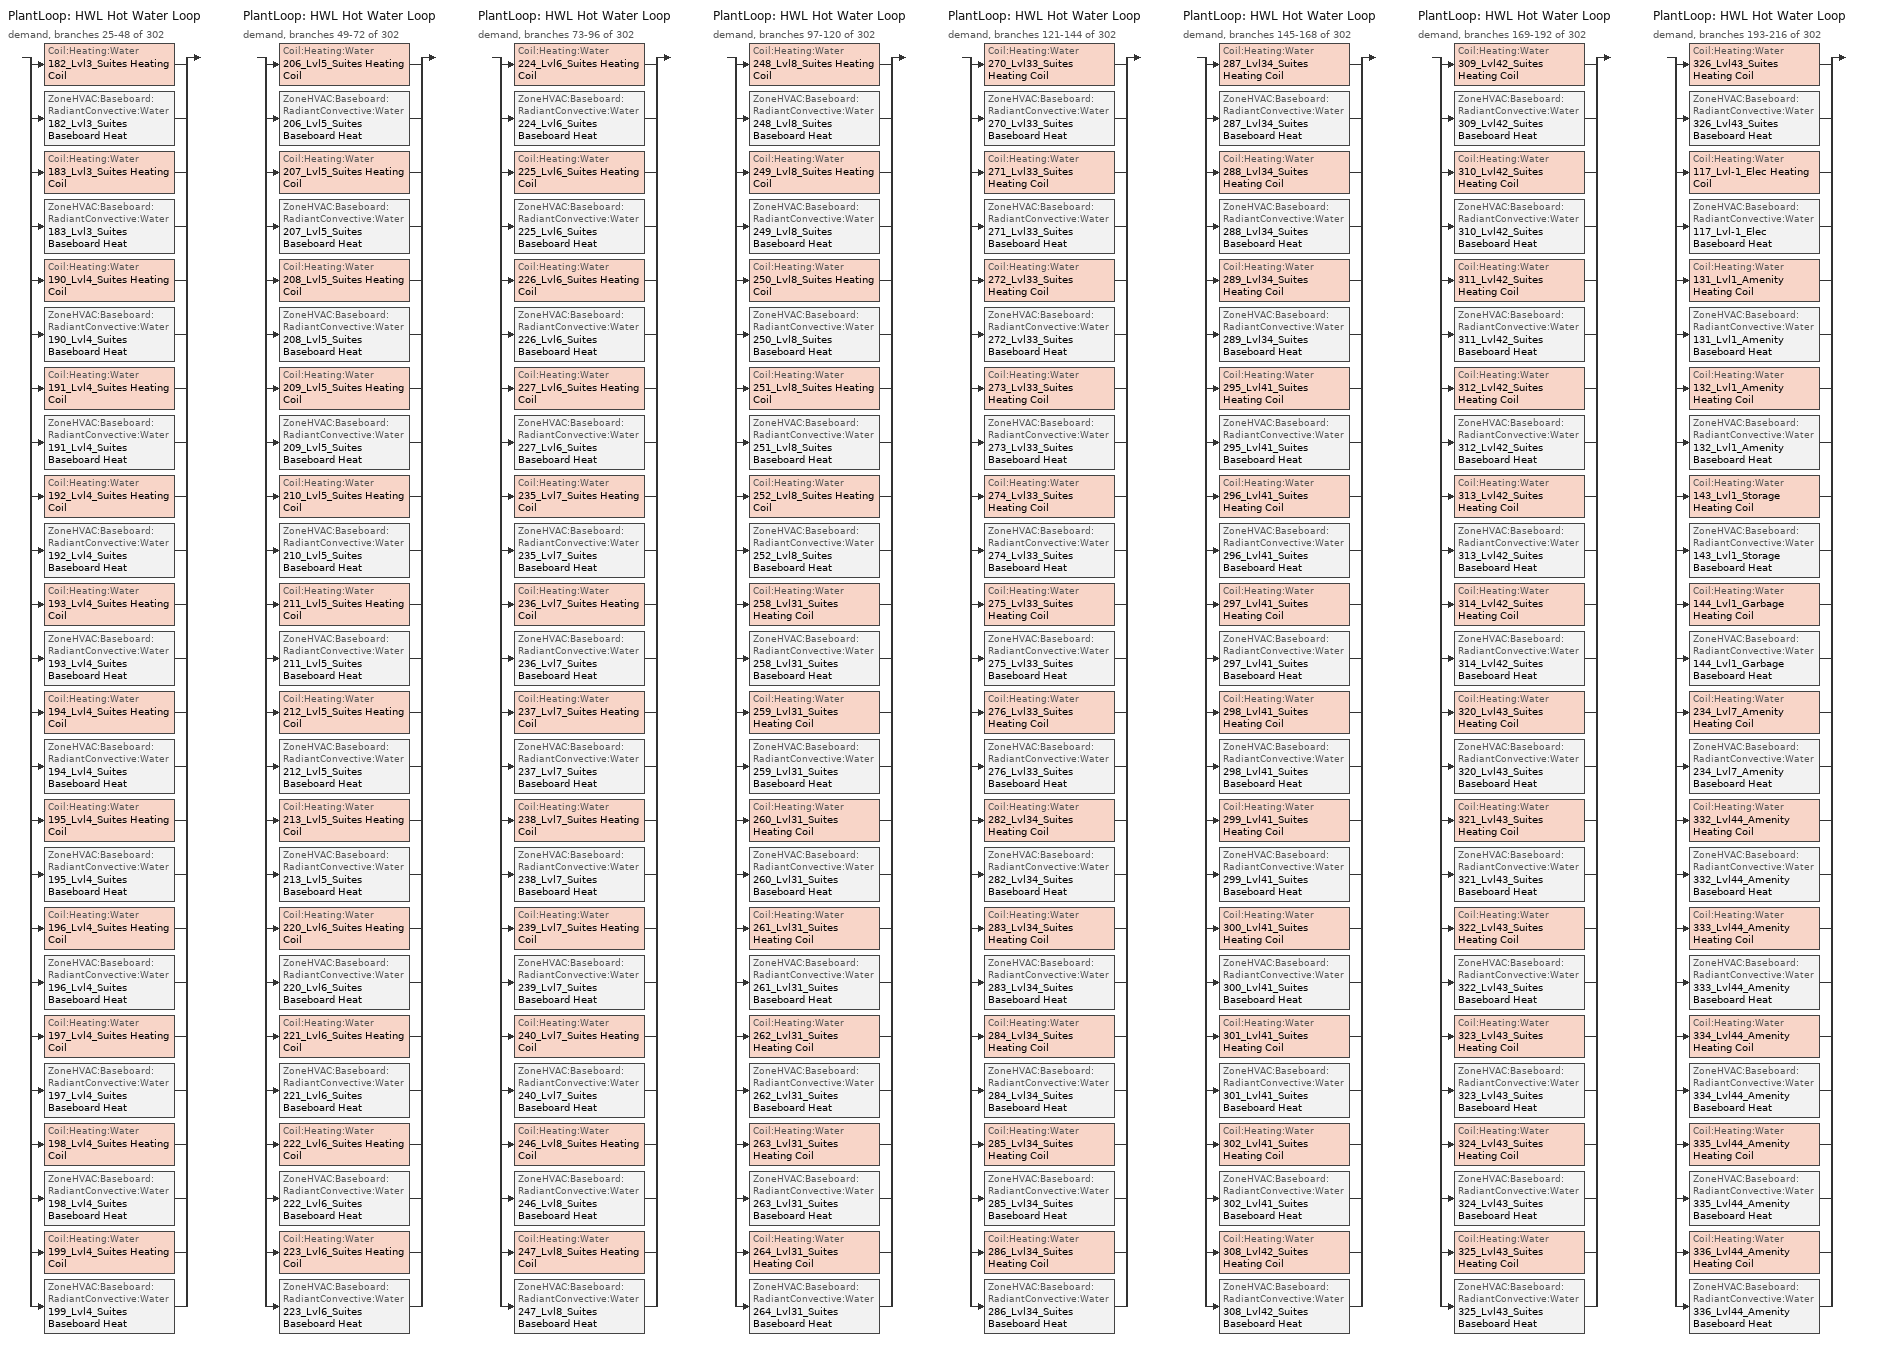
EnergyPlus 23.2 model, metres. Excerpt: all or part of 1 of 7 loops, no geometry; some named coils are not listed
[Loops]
PlantLoop 'HWL Hot Water Loop'
 demand, branches 25-48 of 302: split
  | Coil:Heating:Water '182_Lvl3_Suites Heating Coil'
  | ZoneHVAC:Baseboard:RadiantConvective:Water '182_Lvl3_Suites Baseboard Heat'
  | Coil:Heating:Water '183_Lvl3_Suites Heating Coil'
  | ZoneHVAC:Baseboard:RadiantConvective:Water '183_Lvl3_Suites Baseboard Heat'
  | Coil:Heating:Water '190_Lvl4_Suites Heating Coil'
  | ZoneHVAC:Baseboard:RadiantConvective:Water '190_Lvl4_Suites Baseboard Heat'
  | Coil:Heating:Water '191_Lvl4_Suites Heating Coil'
  | ZoneHVAC:Baseboard:RadiantConvective:Water '191_Lvl4_Suites Baseboard Heat'
  | Coil:Heating:Water '192_Lvl4_Suites Heating Coil'
  | ZoneHVAC:Baseboard:RadiantConvective:Water '192_Lvl4_Suites Baseboard Heat'
  | Coil:Heating:Water '193_Lvl4_Suites Heating Coil'
  | ZoneHVAC:Baseboard:RadiantConvective:Water '193_Lvl4_Suites Baseboard Heat'
  | Coil:Heating:Water '194_Lvl4_Suites Heating Coil'
  | ZoneHVAC:Baseboard:RadiantConvective:Water '194_Lvl4_Suites Baseboard Heat'
  | Coil:Heating:Water '195_Lvl4_Suites Heating Coil'
  | ZoneHVAC:Baseboard:RadiantConvective:Water '195_Lvl4_Suites Baseboard Heat'
  | Coil:Heating:Water '196_Lvl4_Suites Heating Coil'
  | ZoneHVAC:Baseboard:RadiantConvective:Water '196_Lvl4_Suites Baseboard Heat'
  | Coil:Heating:Water '197_Lvl4_Suites Heating Coil'
  | ZoneHVAC:Baseboard:RadiantConvective:Water '197_Lvl4_Suites Baseboard Heat'
  | Coil:Heating:Water '198_Lvl4_Suites Heating Coil'
  | ZoneHVAC:Baseboard:RadiantConvective:Water '198_Lvl4_Suites Baseboard Heat'
  | Coil:Heating:Water '199_Lvl4_Suites Heating Coil'
  | ZoneHVAC:Baseboard:RadiantConvective:Water '199_Lvl4_Suites Baseboard Heat'
PlantLoop 'HWL Hot Water Loop'
 demand, branches 49-72 of 302: split
  | Coil:Heating:Water '206_Lvl5_Suites Heating Coil'
  | ZoneHVAC:Baseboard:RadiantConvective:Water '206_Lvl5_Suites Baseboard Heat'
  | Coil:Heating:Water '207_Lvl5_Suites Heating Coil'
  | ZoneHVAC:Baseboard:RadiantConvective:Water '207_Lvl5_Suites Baseboard Heat'
  | Coil:Heating:Water '208_Lvl5_Suites Heating Coil'
  | ZoneHVAC:Baseboard:RadiantConvective:Water '208_Lvl5_Suites Baseboard Heat'
  | Coil:Heating:Water '209_Lvl5_Suites Heating Coil'
  | ZoneHVAC:Baseboard:RadiantConvective:Water '209_Lvl5_Suites Baseboard Heat'
  | Coil:Heating:Water '210_Lvl5_Suites Heating Coil'
  | ZoneHVAC:Baseboard:RadiantConvective:Water '210_Lvl5_Suites Baseboard Heat'
  | Coil:Heating:Water '211_Lvl5_Suites Heating Coil'
  | ZoneHVAC:Baseboard:RadiantConvective:Water '211_Lvl5_Suites Baseboard Heat'
  | Coil:Heating:Water '212_Lvl5_Suites Heating Coil'
  | ZoneHVAC:Baseboard:RadiantConvective:Water '212_Lvl5_Suites Baseboard Heat'
  | Coil:Heating:Water '213_Lvl5_Suites Heating Coil'
  | ZoneHVAC:Baseboard:RadiantConvective:Water '213_Lvl5_Suites Baseboard Heat'
  | Coil:Heating:Water '220_Lvl6_Suites Heating Coil'
  | ZoneHVAC:Baseboard:RadiantConvective:Water '220_Lvl6_Suites Baseboard Heat'
  | Coil:Heating:Water '221_Lvl6_Suites Heating Coil'
  | ZoneHVAC:Baseboard:RadiantConvective:Water '221_Lvl6_Suites Baseboard Heat'
  | Coil:Heating:Water '222_Lvl6_Suites Heating Coil'
  | ZoneHVAC:Baseboard:RadiantConvective:Water '222_Lvl6_Suites Baseboard Heat'
  | Coil:Heating:Water '223_Lvl6_Suites Heating Coil'
  | ZoneHVAC:Baseboard:RadiantConvective:Water '223_Lvl6_Suites Baseboard Heat'
PlantLoop 'HWL Hot Water Loop'
 demand, branches 73-96 of 302: split
  | Coil:Heating:Water '224_Lvl6_Suites Heating Coil'
  | ZoneHVAC:Baseboard:RadiantConvective:Water '224_Lvl6_Suites Baseboard Heat'
  | Coil:Heating:Water '225_Lvl6_Suites Heating Coil'
  | ZoneHVAC:Baseboard:RadiantConvective:Water '225_Lvl6_Suites Baseboard Heat'
  | Coil:Heating:Water '226_Lvl6_Suites Heating Coil'
  | ZoneHVAC:Baseboard:RadiantConvective:Water '226_Lvl6_Suites Baseboard Heat'
  | Coil:Heating:Water '227_Lvl6_Suites Heating Coil'
  | ZoneHVAC:Baseboard:RadiantConvective:Water '227_Lvl6_Suites Baseboard Heat'
  | Coil:Heating:Water '235_Lvl7_Suites Heating Coil'
  | ZoneHVAC:Baseboard:RadiantConvective:Water '235_Lvl7_Suites Baseboard Heat'
  | Coil:Heating:Water '236_Lvl7_Suites Heating Coil'
  | ZoneHVAC:Baseboard:RadiantConvective:Water '236_Lvl7_Suites Baseboard Heat'
  | Coil:Heating:Water '237_Lvl7_Suites Heating Coil'
  | ZoneHVAC:Baseboard:RadiantConvective:Water '237_Lvl7_Suites Baseboard Heat'
  | Coil:Heating:Water '238_Lvl7_Suites Heating Coil'
  | ZoneHVAC:Baseboard:RadiantConvective:Water '238_Lvl7_Suites Baseboard Heat'
  | Coil:Heating:Water '239_Lvl7_Suites Heating Coil'
  | ZoneHVAC:Baseboard:RadiantConvective:Water '239_Lvl7_Suites Baseboard Heat'
  | Coil:Heating:Water '240_Lvl7_Suites Heating Coil'
  | ZoneHVAC:Baseboard:RadiantConvective:Water '240_Lvl7_Suites Baseboard Heat'
  | Coil:Heating:Water '246_Lvl8_Suites Heating Coil'
  | ZoneHVAC:Baseboard:RadiantConvective:Water '246_Lvl8_Suites Baseboard Heat'
  | Coil:Heating:Water '247_Lvl8_Suites Heating Coil'
  | ZoneHVAC:Baseboard:RadiantConvective:Water '247_Lvl8_Suites Baseboard Heat'
PlantLoop 'HWL Hot Water Loop'
 demand, branches 97-120 of 302: split
  | Coil:Heating:Water '248_Lvl8_Suites Heating Coil'
  | ZoneHVAC:Baseboard:RadiantConvective:Water '248_Lvl8_Suites Baseboard Heat'
  | Coil:Heating:Water '249_Lvl8_Suites Heating Coil'
  | ZoneHVAC:Baseboard:RadiantConvective:Water '249_Lvl8_Suites Baseboard Heat'
  | Coil:Heating:Water '250_Lvl8_Suites Heating Coil'
  | ZoneHVAC:Baseboard:RadiantConvective:Water '250_Lvl8_Suites Baseboard Heat'
  | Coil:Heating:Water '251_Lvl8_Suites Heating Coil'
  | ZoneHVAC:Baseboard:RadiantConvective:Water '251_Lvl8_Suites Baseboard Heat'
  | Coil:Heating:Water '252_Lvl8_Suites Heating Coil'
  | ZoneHVAC:Baseboard:RadiantConvective:Water '252_Lvl8_Suites Baseboard Heat'
  | Coil:Heating:Water '258_Lvl31_Suites Heating Coil'
  | ZoneHVAC:Baseboard:RadiantConvective:Water '258_Lvl31_Suites Baseboard Heat'
  | Coil:Heating:Water '259_Lvl31_Suites Heating Coil'
  | ZoneHVAC:Baseboard:RadiantConvective:Water '259_Lvl31_Suites Baseboard Heat'
  | Coil:Heating:Water '260_Lvl31_Suites Heating Coil'
  | ZoneHVAC:Baseboard:RadiantConvective:Water '260_Lvl31_Suites Baseboard Heat'
  | Coil:Heating:Water '261_Lvl31_Suites Heating Coil'
  | ZoneHVAC:Baseboard:RadiantConvective:Water '261_Lvl31_Suites Baseboard Heat'
  | Coil:Heating:Water '262_Lvl31_Suites Heating Coil'
  | ZoneHVAC:Baseboard:RadiantConvective:Water '262_Lvl31_Suites Baseboard Heat'
  | Coil:Heating:Water '263_Lvl31_Suites Heating Coil'
  | ZoneHVAC:Baseboard:RadiantConvective:Water '263_Lvl31_Suites Baseboard Heat'
  | Coil:Heating:Water '264_Lvl31_Suites Heating Coil'
  | ZoneHVAC:Baseboard:RadiantConvective:Water '264_Lvl31_Suites Baseboard Heat'
PlantLoop 'HWL Hot Water Loop'
 demand, branches 121-144 of 302: split
  | Coil:Heating:Water '270_Lvl33_Suites Heating Coil'
  | ZoneHVAC:Baseboard:RadiantConvective:Water '270_Lvl33_Suites Baseboard Heat'
  | Coil:Heating:Water '271_Lvl33_Suites Heating Coil'
  | ZoneHVAC:Baseboard:RadiantConvective:Water '271_Lvl33_Suites Baseboard Heat'
  | Coil:Heating:Water '272_Lvl33_Suites Heating Coil'
  | ZoneHVAC:Baseboard:RadiantConvective:Water '272_Lvl33_Suites Baseboard Heat'
  | Coil:Heating:Water '273_Lvl33_Suites Heating Coil'
  | ZoneHVAC:Baseboard:RadiantConvective:Water '273_Lvl33_Suites Baseboard Heat'
  | Coil:Heating:Water '274_Lvl33_Suites Heating Coil'
  | ZoneHVAC:Baseboard:RadiantConvective:Water '274_Lvl33_Suites Baseboard Heat'
  | Coil:Heating:Water '275_Lvl33_Suites Heating Coil'
  | ZoneHVAC:Baseboard:RadiantConvective:Water '275_Lvl33_Suites Baseboard Heat'
  | Coil:Heating:Water '276_Lvl33_Suites Heating Coil'
  | ZoneHVAC:Baseboard:RadiantConvective:Water '276_Lvl33_Suites Baseboard Heat'
  | Coil:Heating:Water '282_Lvl34_Suites Heating Coil'
  | ZoneHVAC:Baseboard:RadiantConvective:Water '282_Lvl34_Suites Baseboard Heat'
  | Coil:Heating:Water '283_Lvl34_Suites Heating Coil'
  | ZoneHVAC:Baseboard:RadiantConvective:Water '283_Lvl34_Suites Baseboard Heat'
  | Coil:Heating:Water '284_Lvl34_Suites Heating Coil'
  | ZoneHVAC:Baseboard:RadiantConvective:Water '284_Lvl34_Suites Baseboard Heat'
  | Coil:Heating:Water '285_Lvl34_Suites Heating Coil'
  | ZoneHVAC:Baseboard:RadiantConvective:Water '285_Lvl34_Suites Baseboard Heat'
  | Coil:Heating:Water '286_Lvl34_Suites Heating Coil'
  | ZoneHVAC:Baseboard:RadiantConvective:Water '286_Lvl34_Suites Baseboard Heat'
PlantLoop 'HWL Hot Water Loop'
 demand, branches 145-168 of 302: split
  | Coil:Heating:Water '287_Lvl34_Suites Heating Coil'
  | ZoneHVAC:Baseboard:RadiantConvective:Water '287_Lvl34_Suites Baseboard Heat'
  | Coil:Heating:Water '288_Lvl34_Suites Heating Coil'
  | ZoneHVAC:Baseboard:RadiantConvective:Water '288_Lvl34_Suites Baseboard Heat'
  | Coil:Heating:Water '289_Lvl34_Suites Heating Coil'
  | ZoneHVAC:Baseboard:RadiantConvective:Water '289_Lvl34_Suites Baseboard Heat'
  | Coil:Heating:Water '295_Lvl41_Suites Heating Coil'
  | ZoneHVAC:Baseboard:RadiantConvective:Water '295_Lvl41_Suites Baseboard Heat'
  | Coil:Heating:Water '296_Lvl41_Suites Heating Coil'
  | ZoneHVAC:Baseboard:RadiantConvective:Water '296_Lvl41_Suites Baseboard Heat'
  | Coil:Heating:Water '297_Lvl41_Suites Heating Coil'
  | ZoneHVAC:Baseboard:RadiantConvective:Water '297_Lvl41_Suites Baseboard Heat'
  | Coil:Heating:Water '298_Lvl41_Suites Heating Coil'
  | ZoneHVAC:Baseboard:RadiantConvective:Water '298_Lvl41_Suites Baseboard Heat'
  | Coil:Heating:Water '299_Lvl41_Suites Heating Coil'
  | ZoneHVAC:Baseboard:RadiantConvective:Water '299_Lvl41_Suites Baseboard Heat'
  | Coil:Heating:Water '300_Lvl41_Suites Heating Coil'
  | ZoneHVAC:Baseboard:RadiantConvective:Water '300_Lvl41_Suites Baseboard Heat'
  | Coil:Heating:Water '301_Lvl41_Suites Heating Coil'
  | ZoneHVAC:Baseboard:RadiantConvective:Water '301_Lvl41_Suites Baseboard Heat'
  | Coil:Heating:Water '302_Lvl41_Suites Heating Coil'
  | ZoneHVAC:Baseboard:RadiantConvective:Water '302_Lvl41_Suites Baseboard Heat'
  | Coil:Heating:Water '308_Lvl42_Suites Heating Coil'
  | ZoneHVAC:Baseboard:RadiantConvective:Water '308_Lvl42_Suites Baseboard Heat'
PlantLoop 'HWL Hot Water Loop'
 demand, branches 169-192 of 302: split
  | Coil:Heating:Water '309_Lvl42_Suites Heating Coil'
  | ZoneHVAC:Baseboard:RadiantConvective:Water '309_Lvl42_Suites Baseboard Heat'
  | Coil:Heating:Water '310_Lvl42_Suites Heating Coil'
  | ZoneHVAC:Baseboard:RadiantConvective:Water '310_Lvl42_Suites Baseboard Heat'
  | Coil:Heating:Water '311_Lvl42_Suites Heating Coil'
  | ZoneHVAC:Baseboard:RadiantConvective:Water '311_Lvl42_Suites Baseboard Heat'
  | Coil:Heating:Water '312_Lvl42_Suites Heating Coil'
  | ZoneHVAC:Baseboard:RadiantConvective:Water '312_Lvl42_Suites Baseboard Heat'
  | Coil:Heating:Water '313_Lvl42_Suites Heating Coil'
  | ZoneHVAC:Baseboard:RadiantConvective:Water '313_Lvl42_Suites Baseboard Heat'
  | Coil:Heating:Water '314_Lvl42_Suites Heating Coil'
  | ZoneHVAC:Baseboard:RadiantConvective:Water '314_Lvl42_Suites Baseboard Heat'
  | Coil:Heating:Water '320_Lvl43_Suites Heating Coil'
  | ZoneHVAC:Baseboard:RadiantConvective:Water '320_Lvl43_Suites Baseboard Heat'
  | Coil:Heating:Water '321_Lvl43_Suites Heating Coil'
  | ZoneHVAC:Baseboard:RadiantConvective:Water '321_Lvl43_Suites Baseboard Heat'
  | Coil:Heating:Water '322_Lvl43_Suites Heating Coil'
  | ZoneHVAC:Baseboard:RadiantConvective:Water '322_Lvl43_Suites Baseboard Heat'
  | Coil:Heating:Water '323_Lvl43_Suites Heating Coil'
  | ZoneHVAC:Baseboard:RadiantConvective:Water '323_Lvl43_Suites Baseboard Heat'
  | Coil:Heating:Water '324_Lvl43_Suites Heating Coil'
  | ZoneHVAC:Baseboard:RadiantConvective:Water '324_Lvl43_Suites Baseboard Heat'
  | Coil:Heating:Water '325_Lvl43_Suites Heating Coil'
  | ZoneHVAC:Baseboard:RadiantConvective:Water '325_Lvl43_Suites Baseboard Heat'
PlantLoop 'HWL Hot Water Loop'
 demand, branches 193-216 of 302: split
  | Coil:Heating:Water '326_Lvl43_Suites Heating Coil'
  | ZoneHVAC:Baseboard:RadiantConvective:Water '326_Lvl43_Suites Baseboard Heat'
  | Coil:Heating:Water '117_Lvl-1_Elec Heating Coil'
  | ZoneHVAC:Baseboard:RadiantConvective:Water '117_Lvl-1_Elec Baseboard Heat'
  | Coil:Heating:Water '131_Lvl1_Amenity Heating Coil'
  | ZoneHVAC:Baseboard:RadiantConvective:Water '131_Lvl1_Amenity Baseboard Heat'
  | Coil:Heating:Water '132_Lvl1_Amenity Heating Coil'
  | ZoneHVAC:Baseboard:RadiantConvective:Water '132_Lvl1_Amenity Baseboard Heat'
  | Coil:Heating:Water '143_Lvl1_Storage Heating Coil'
  | ZoneHVAC:Baseboard:RadiantConvective:Water '143_Lvl1_Storage Baseboard Heat'
  | Coil:Heating:Water '144_Lvl1_Garbage Heating Coil'
  | ZoneHVAC:Baseboard:RadiantConvective:Water '144_Lvl1_Garbage Baseboard Heat'
  | Coil:Heating:Water '234_Lvl7_Amenity Heating Coil'
  | ZoneHVAC:Baseboard:RadiantConvective:Water '234_Lvl7_Amenity Baseboard Heat'
  | Coil:Heating:Water '332_Lvl44_Amenity Heating Coil'
  | ZoneHVAC:Baseboard:RadiantConvective:Water '332_Lvl44_Amenity Baseboard Heat'
  | Coil:Heating:Water '333_Lvl44_Amenity Heating Coil'
  | ZoneHVAC:Baseboard:RadiantConvective:Water '333_Lvl44_Amenity Baseboard Heat'
  | Coil:Heating:Water '334_Lvl44_Amenity Heating Coil'
  | ZoneHVAC:Baseboard:RadiantConvective:Water '334_Lvl44_Amenity Baseboard Heat'
  | Coil:Heating:Water '335_Lvl44_Amenity Heating Coil'
  | ZoneHVAC:Baseboard:RadiantConvective:Water '335_Lvl44_Amenity Baseboard Heat'
  | Coil:Heating:Water '336_Lvl44_Amenity Heating Coil'
  | ZoneHVAC:Baseboard:RadiantConvective:Water '336_Lvl44_Amenity Baseboard Heat'
[ZoneHVAC:FourPipeFanCoil] Capacity Control Method=CyclingFan; Maximum Supply Air Flow Rate {m3/s}=autosize; Low Speed Supply Air Flow Ratio=0.7; Medium Speed Supply Air Flow Ratio=0.85; Maximum Outdoor Air Flow Rate {m3/s}=0; Maximum Cold Water Flow Rate {m3/s}=autosize; Minimum Cold Water Flow Rate {m3/s}=0; Cooling Convergence Tolerance=0.001; Maximum Hot Water Flow Rate {m3/s}=autosize; Minimum Hot Water Flow Rate {m3/s}=0; Heating Convergence Tolerance=0.001
Name | Supply Air Fan | Cooling Coil | Heating Coil
182_Lvl3_Suites Fan Coil | 182_Lvl3_Suites Supply Fan | 182_Lvl3_Suites Cooling Coil | 182_Lvl3_Suites Heating Coil
183_Lvl3_Suites Fan Coil | 183_Lvl3_Suites Supply Fan | 183_Lvl3_Suites Cooling Coil | 183_Lvl3_Suites Heating Coil
190_Lvl4_Suites Fan Coil | 190_Lvl4_Suites Supply Fan | 190_Lvl4_Suites Cooling Coil | 190_Lvl4_Suites Heating Coil
191_Lvl4_Suites Fan Coil | 191_Lvl4_Suites Supply Fan | 191_Lvl4_Suites Cooling Coil | 191_Lvl4_Suites Heating Coil
192_Lvl4_Suites Fan Coil | 192_Lvl4_Suites Supply Fan | 192_Lvl4_Suites Cooling Coil | 192_Lvl4_Suites Heating Coil
193_Lvl4_Suites Fan Coil | 193_Lvl4_Suites Supply Fan | 193_Lvl4_Suites Cooling Coil | 193_Lvl4_Suites Heating Coil
194_Lvl4_Suites Fan Coil | 194_Lvl4_Suites Supply Fan | 194_Lvl4_Suites Cooling Coil | 194_Lvl4_Suites Heating Coil
195_Lvl4_Suites Fan Coil | 195_Lvl4_Suites Supply Fan | 195_Lvl4_Suites Cooling Coil | 195_Lvl4_Suites Heating Coil
196_Lvl4_Suites Fan Coil | 196_Lvl4_Suites Supply Fan | 196_Lvl4_Suites Cooling Coil | 196_Lvl4_Suites Heating Coil
197_Lvl4_Suites Fan Coil | 197_Lvl4_Suites Supply Fan | 197_Lvl4_Suites Cooling Coil | 197_Lvl4_Suites Heating Coil
198_Lvl4_Suites Fan Coil | 198_Lvl4_Suites Supply Fan | 198_Lvl4_Suites Cooling Coil | 198_Lvl4_Suites Heating Coil
199_Lvl4_Suites Fan Coil | 199_Lvl4_Suites Supply Fan | 199_Lvl4_Suites Cooling Coil | 199_Lvl4_Suites Heating Coil
206_Lvl5_Suites Fan Coil | 206_Lvl5_Suites Supply Fan | 206_Lvl5_Suites Cooling Coil | 206_Lvl5_Suites Heating Coil
207_Lvl5_Suites Fan Coil | 207_Lvl5_Suites Supply Fan | 207_Lvl5_Suites Cooling Coil | 207_Lvl5_Suites Heating Coil
208_Lvl5_Suites Fan Coil | 208_Lvl5_Suites Supply Fan | 208_Lvl5_Suites Cooling Coil | 208_Lvl5_Suites Heating Coil
209_Lvl5_Suites Fan Coil | 209_Lvl5_Suites Supply Fan | 209_Lvl5_Suites Cooling Coil | 209_Lvl5_Suites Heating Coil
210_Lvl5_Suites Fan Coil | 210_Lvl5_Suites Supply Fan | 210_Lvl5_Suites Cooling Coil | 210_Lvl5_Suites Heating Coil
211_Lvl5_Suites Fan Coil | 211_Lvl5_Suites Supply Fan | 211_Lvl5_Suites Cooling Coil | 211_Lvl5_Suites Heating Coil
212_Lvl5_Suites Fan Coil | 212_Lvl5_Suites Supply Fan | 212_Lvl5_Suites Cooling Coil | 212_Lvl5_Suites Heating Coil
213_Lvl5_Suites Fan Coil | 213_Lvl5_Suites Supply Fan | 213_Lvl5_Suites Cooling Coil | 213_Lvl5_Suites Heating Coil
220_Lvl6_Suites Fan Coil | 220_Lvl6_Suites Supply Fan | 220_Lvl6_Suites Cooling Coil | 220_Lvl6_Suites Heating Coil
221_Lvl6_Suites Fan Coil | 221_Lvl6_Suites Supply Fan | 221_Lvl6_Suites Cooling Coil | 221_Lvl6_Suites Heating Coil
222_Lvl6_Suites Fan Coil | 222_Lvl6_Suites Supply Fan | 222_Lvl6_Suites Cooling Coil | 222_Lvl6_Suites Heating Coil
223_Lvl6_Suites Fan Coil | 223_Lvl6_Suites Supply Fan | 223_Lvl6_Suites Cooling Coil | 223_Lvl6_Suites Heating Coil
224_Lvl6_Suites Fan Coil | 224_Lvl6_Suites Supply Fan | 224_Lvl6_Suites Cooling Coil | 224_Lvl6_Suites Heating Coil
225_Lvl6_Suites Fan Coil | 225_Lvl6_Suites Supply Fan | 225_Lvl6_Suites Cooling Coil | 225_Lvl6_Suites Heating Coil
226_Lvl6_Suites Fan Coil | 226_Lvl6_Suites Supply Fan | 226_Lvl6_Suites Cooling Coil | 226_Lvl6_Suites Heating Coil
227_Lvl6_Suites Fan Coil | 227_Lvl6_Suites Supply Fan | 227_Lvl6_Suites Cooling Coil | 227_Lvl6_Suites Heating Coil
235_Lvl7_Suites Fan Coil | 235_Lvl7_Suites Supply Fan | 235_Lvl7_Suites Cooling Coil | 235_Lvl7_Suites Heating Coil
236_Lvl7_Suites Fan Coil | 236_Lvl7_Suites Supply Fan | 236_Lvl7_Suites Cooling Coil | 236_Lvl7_Suites Heating Coil
237_Lvl7_Suites Fan Coil | 237_Lvl7_Suites Supply Fan | 237_Lvl7_Suites Cooling Coil | 237_Lvl7_Suites Heating Coil
238_Lvl7_Suites Fan Coil | 238_Lvl7_Suites Supply Fan | 238_Lvl7_Suites Cooling Coil | 238_Lvl7_Suites Heating Coil
239_Lvl7_Suites Fan Coil | 239_Lvl7_Suites Supply Fan | 239_Lvl7_Suites Cooling Coil | 239_Lvl7_Suites Heating Coil
240_Lvl7_Suites Fan Coil | 240_Lvl7_Suites Supply Fan | 240_Lvl7_Suites Cooling Coil | 240_Lvl7_Suites Heating Coil
246_Lvl8_Suites Fan Coil | 246_Lvl8_Suites Supply Fan | 246_Lvl8_Suites Cooling Coil | 246_Lvl8_Suites Heating Coil
247_Lvl8_Suites Fan Coil | 247_Lvl8_Suites Supply Fan | 247_Lvl8_Suites Cooling Coil | 247_Lvl8_Suites Heating Coil
248_Lvl8_Suites Fan Coil | 248_Lvl8_Suites Supply Fan | 248_Lvl8_Suites Cooling Coil | 248_Lvl8_Suites Heating Coil
249_Lvl8_Suites Fan Coil | 249_Lvl8_Suites Supply Fan | 249_Lvl8_Suites Cooling Coil | 249_Lvl8_Suites Heating Coil
250_Lvl8_Suites Fan Coil | 250_Lvl8_Suites Supply Fan | 250_Lvl8_Suites Cooling Coil | 250_Lvl8_Suites Heating Coil
251_Lvl8_Suites Fan Coil | 251_Lvl8_Suites Supply Fan | 251_Lvl8_Suites Cooling Coil | 251_Lvl8_Suites Heating Coil
252_Lvl8_Suites Fan Coil | 252_Lvl8_Suites Supply Fan | 252_Lvl8_Suites Cooling Coil | 252_Lvl8_Suites Heating Coil
258_Lvl31_Suites Fan Coil | 258_Lvl31_Suites Supply Fan | 258_Lvl31_Suites Cooling Coil | 258_Lvl31_Suites Heating Coil
259_Lvl31_Suites Fan Coil | 259_Lvl31_Suites Supply Fan | 259_Lvl31_Suites Cooling Coil | 259_Lvl31_Suites Heating Coil
260_Lvl31_Suites Fan Coil | 260_Lvl31_Suites Supply Fan | 260_Lvl31_Suites Cooling Coil | 260_Lvl31_Suites Heating Coil
261_Lvl31_Suites Fan Coil | 261_Lvl31_Suites Supply Fan | 261_Lvl31_Suites Cooling Coil | 261_Lvl31_Suites Heating Coil
262_Lvl31_Suites Fan Coil | 262_Lvl31_Suites Supply Fan | 262_Lvl31_Suites Cooling Coil | 262_Lvl31_Suites Heating Coil
263_Lvl31_Suites Fan Coil | 263_Lvl31_Suites Supply Fan | 263_Lvl31_Suites Cooling Coil | 263_Lvl31_Suites Heating Coil
264_Lvl31_Suites Fan Coil | 264_Lvl31_Suites Supply Fan | 264_Lvl31_Suites Cooling Coil | 264_Lvl31_Suites Heating Coil
270_Lvl33_Suites Fan Coil | 270_Lvl33_Suites Supply Fan | 270_Lvl33_Suites Cooling Coil | 270_Lvl33_Suites Heating Coil
271_Lvl33_Suites Fan Coil | 271_Lvl33_Suites Supply Fan | 271_Lvl33_Suites Cooling Coil | 271_Lvl33_Suites Heating Coil
272_Lvl33_Suites Fan Coil | 272_Lvl33_Suites Supply Fan | 272_Lvl33_Suites Cooling Coil | 272_Lvl33_Suites Heating Coil
273_Lvl33_Suites Fan Coil | 273_Lvl33_Suites Supply Fan | 273_Lvl33_Suites Cooling Coil | 273_Lvl33_Suites Heating Coil
274_Lvl33_Suites Fan Coil | 274_Lvl33_Suites Supply Fan | 274_Lvl33_Suites Cooling Coil | 274_Lvl33_Suites Heating Coil
275_Lvl33_Suites Fan Coil | 275_Lvl33_Suites Supply Fan | 275_Lvl33_Suites Cooling Coil | 275_Lvl33_Suites Heating Coil
276_Lvl33_Suites Fan Coil | 276_Lvl33_Suites Supply Fan | 276_Lvl33_Suites Cooling Coil | 276_Lvl33_Suites Heating Coil
282_Lvl34_Suites Fan Coil | 282_Lvl34_Suites Supply Fan | 282_Lvl34_Suites Cooling Coil | 282_Lvl34_Suites Heating Coil
283_Lvl34_Suites Fan Coil | 283_Lvl34_Suites Supply Fan | 283_Lvl34_Suites Cooling Coil | 283_Lvl34_Suites Heating Coil
284_Lvl34_Suites Fan Coil | 284_Lvl34_Suites Supply Fan | 284_Lvl34_Suites Cooling Coil | 284_Lvl34_Suites Heating Coil
285_Lvl34_Suites Fan Coil | 285_Lvl34_Suites Supply Fan | 285_Lvl34_Suites Cooling Coil | 285_Lvl34_Suites Heating Coil
286_Lvl34_Suites Fan Coil | 286_Lvl34_Suites Supply Fan | 286_Lvl34_Suites Cooling Coil | 286_Lvl34_Suites Heating Coil
287_Lvl34_Suites Fan Coil | 287_Lvl34_Suites Supply Fan | 287_Lvl34_Suites Cooling Coil | 287_Lvl34_Suites Heating Coil
288_Lvl34_Suites Fan Coil | 288_Lvl34_Suites Supply Fan | 288_Lvl34_Suites Cooling Coil | 288_Lvl34_Suites Heating Coil
289_Lvl34_Suites Fan Coil | 289_Lvl34_Suites Supply Fan | 289_Lvl34_Suites Cooling Coil | 289_Lvl34_Suites Heating Coil
295_Lvl41_Suites Fan Coil | 295_Lvl41_Suites Supply Fan | 295_Lvl41_Suites Cooling Coil | 295_Lvl41_Suites Heating Coil
296_Lvl41_Suites Fan Coil | 296_Lvl41_Suites Supply Fan | 296_Lvl41_Suites Cooling Coil | 296_Lvl41_Suites Heating Coil
297_Lvl41_Suites Fan Coil | 297_Lvl41_Suites Supply Fan | 297_Lvl41_Suites Cooling Coil | 297_Lvl41_Suites Heating Coil
298_Lvl41_Suites Fan Coil | 298_Lvl41_Suites Supply Fan | 298_Lvl41_Suites Cooling Coil | 298_Lvl41_Suites Heating Coil
299_Lvl41_Suites Fan Coil | 299_Lvl41_Suites Supply Fan | 299_Lvl41_Suites Cooling Coil | 299_Lvl41_Suites Heating Coil
300_Lvl41_Suites Fan Coil | 300_Lvl41_Suites Supply Fan | 300_Lvl41_Suites Cooling Coil | 300_Lvl41_Suites Heating Coil
301_Lvl41_Suites Fan Coil | 301_Lvl41_Suites Supply Fan | 301_Lvl41_Suites Cooling Coil | 301_Lvl41_Suites Heating Coil
302_Lvl41_Suites Fan Coil | 302_Lvl41_Suites Supply Fan | 302_Lvl41_Suites Cooling Coil | 302_Lvl41_Suites Heating Coil
308_Lvl42_Suites Fan Coil | 308_Lvl42_Suites Supply Fan | 308_Lvl42_Suites Cooling Coil | 308_Lvl42_Suites Heating Coil
309_Lvl42_Suites Fan Coil | 309_Lvl42_Suites Supply Fan | 309_Lvl42_Suites Cooling Coil | 309_Lvl42_Suites Heating Coil
310_Lvl42_Suites Fan Coil | 310_Lvl42_Suites Supply Fan | 310_Lvl42_Suites Cooling Coil | 310_Lvl42_Suites Heating Coil
311_Lvl42_Suites Fan Coil | 311_Lvl42_Suites Supply Fan | 311_Lvl42_Suites Cooling Coil | 311_Lvl42_Suites Heating Coil
312_Lvl42_Suites Fan Coil | 312_Lvl42_Suites Supply Fan | 312_Lvl42_Suites Cooling Coil | 312_Lvl42_Suites Heating Coil
313_Lvl42_Suites Fan Coil | 313_Lvl42_Suites Supply Fan | 313_Lvl42_Suites Cooling Coil | 313_Lvl42_Suites Heating Coil
314_Lvl42_Suites Fan Coil | 314_Lvl42_Suites Supply Fan | 314_Lvl42_Suites Cooling Coil | 314_Lvl42_Suites Heating Coil
320_Lvl43_Suites Fan Coil | 320_Lvl43_Suites Supply Fan | 320_Lvl43_Suites Cooling Coil | 320_Lvl43_Suites Heating Coil
321_Lvl43_Suites Fan Coil | 321_Lvl43_Suites Supply Fan | 321_Lvl43_Suites Cooling Coil | 321_Lvl43_Suites Heating Coil
322_Lvl43_Suites Fan Coil | 322_Lvl43_Suites Supply Fan | 322_Lvl43_Suites Cooling Coil | 322_Lvl43_Suites Heating Coil
323_Lvl43_Suites Fan Coil | 323_Lvl43_Suites Supply Fan | 323_Lvl43_Suites Cooling Coil | 323_Lvl43_Suites Heating Coil
324_Lvl43_Suites Fan Coil | 324_Lvl43_Suites Supply Fan | 324_Lvl43_Suites Cooling Coil | 324_Lvl43_Suites Heating Coil
325_Lvl43_Suites Fan Coil | 325_Lvl43_Suites Supply Fan | 325_Lvl43_Suites Cooling Coil | 325_Lvl43_Suites Heating Coil
326_Lvl43_Suites Fan Coil | 326_Lvl43_Suites Supply Fan | 326_Lvl43_Suites Cooling Coil | 326_Lvl43_Suites Heating Coil
117_Lvl-1_Elec Fan Coil | 117_Lvl-1_Elec Supply Fan | 117_Lvl-1_Elec Cooling Coil | 117_Lvl-1_Elec Heating Coil
131_Lvl1_Amenity Fan Coil | 131_Lvl1_Amenity Supply Fan | 131_Lvl1_Amenity Cooling Coil | 131_Lvl1_Amenity Heating Coil
132_Lvl1_Amenity Fan Coil | 132_Lvl1_Amenity Supply Fan | 132_Lvl1_Amenity Cooling Coil | 132_Lvl1_Amenity Heating Coil
143_Lvl1_Storage Fan Coil | 143_Lvl1_Storage Supply Fan | 143_Lvl1_Storage Cooling Coil | 143_Lvl1_Storage Heating Coil
144_Lvl1_Garbage Fan Coil | 144_Lvl1_Garbage Supply Fan | 144_Lvl1_Garbage Cooling Coil | 144_Lvl1_Garbage Heating Coil
234_Lvl7_Amenity Fan Coil | 234_Lvl7_Amenity Supply Fan | 234_Lvl7_Amenity Cooling Coil | 234_Lvl7_Amenity Heating Coil
332_Lvl44_Amenity Fan Coil | 332_Lvl44_Amenity Supply Fan | 332_Lvl44_Amenity Cooling Coil | 332_Lvl44_Amenity Heating Coil
333_Lvl44_Amenity Fan Coil | 333_Lvl44_Amenity Supply Fan | 333_Lvl44_Amenity Cooling Coil | 333_Lvl44_Amenity Heating Coil
334_Lvl44_Amenity Fan Coil | 334_Lvl44_Amenity Supply Fan | 334_Lvl44_Amenity Cooling Coil | 334_Lvl44_Amenity Heating Coil
335_Lvl44_Amenity Fan Coil | 335_Lvl44_Amenity Supply Fan | 335_Lvl44_Amenity Cooling Coil | 335_Lvl44_Amenity Heating Coil
336_Lvl44_Amenity Fan Coil | 336_Lvl44_Amenity Supply Fan | 336_Lvl44_Amenity Cooling Coil | 336_Lvl44_Amenity Heating Coil
[ZoneHVAC:Baseboard:RadiantConvective:Water:Design] Heating Design Capacity Method=HeatingDesignCapacity; Convergence Tolerance=0.001; Fraction Radiant=0; Fraction of Radiant Energy Incident on People=0
182_Lvl3_Suites Baseboard Heat Design Object; 183_Lvl3_Suites Baseboard Heat Design Object; 190_Lvl4_Suites Baseboard Heat Design Object; 191_Lvl4_Suites Baseboard Heat Design Object; 192_Lvl4_Suites Baseboard Heat Design Object; 193_Lvl4_Suites Baseboard Heat Design Object; 194_Lvl4_Suites Baseboard Heat Design Object; 195_Lvl4_Suites Baseboard Heat Design Object; 196_Lvl4_Suites Baseboard Heat Design Object; 197_Lvl4_Suites Baseboard Heat Design Object; 198_Lvl4_Suites Baseboard Heat Design Object; 199_Lvl4_Suites Baseboard Heat Design Object; 206_Lvl5_Suites Baseboard Heat Design Object; 207_Lvl5_Suites Baseboard Heat Design Object; 208_Lvl5_Suites Baseboard Heat Design Object; 209_Lvl5_Suites Baseboard Heat Design Object; 210_Lvl5_Suites Baseboard Heat Design Object; 211_Lvl5_Suites Baseboard Heat Design Object; 212_Lvl5_Suites Baseboard Heat Design Object; 213_Lvl5_Suites Baseboard Heat Design Object; 220_Lvl6_Suites Baseboard Heat Design Object; 221_Lvl6_Suites Baseboard Heat Design Object; 222_Lvl6_Suites Baseboard Heat Design Object; 223_Lvl6_Suites Baseboard Heat Design Object; 224_Lvl6_Suites Baseboard Heat Design Object; 225_Lvl6_Suites Baseboard Heat Design Object; 226_Lvl6_Suites Baseboard Heat Design Object; 227_Lvl6_Suites Baseboard Heat Design Object; 235_Lvl7_Suites Baseboard Heat Design Object; 236_Lvl7_Suites Baseboard Heat Design Object; 237_Lvl7_Suites Baseboard Heat Design Object; 238_Lvl7_Suites Baseboard Heat Design Object; 239_Lvl7_Suites Baseboard Heat Design Object; 240_Lvl7_Suites Baseboard Heat Design Object; 246_Lvl8_Suites Baseboard Heat Design Object; 247_Lvl8_Suites Baseboard Heat Design Object; 248_Lvl8_Suites Baseboard Heat Design Object; 249_Lvl8_Suites Baseboard Heat Design Object; 250_Lvl8_Suites Baseboard Heat Design Object; 251_Lvl8_Suites Baseboard Heat Design Object; 252_Lvl8_Suites Baseboard Heat Design Object; 258_Lvl31_Suites Baseboard Heat Design Object; 259_Lvl31_Suites Baseboard Heat Design Object; 260_Lvl31_Suites Baseboard Heat Design Object; 261_Lvl31_Suites Baseboard Heat Design Object; 262_Lvl31_Suites Baseboard Heat Design Object; 263_Lvl31_Suites Baseboard Heat Design Object; 264_Lvl31_Suites Baseboard Heat Design Object; 270_Lvl33_Suites Baseboard Heat Design Object; 271_Lvl33_Suites Baseboard Heat Design Object; 272_Lvl33_Suites Baseboard Heat Design Object; 273_Lvl33_Suites Baseboard Heat Design Object; 274_Lvl33_Suites Baseboard Heat Design Object; 275_Lvl33_Suites Baseboard Heat Design Object; 276_Lvl33_Suites Baseboard Heat Design Object; 282_Lvl34_Suites Baseboard Heat Design Object; 283_Lvl34_Suites Baseboard Heat Design Object; 284_Lvl34_Suites Baseboard Heat Design Object; 285_Lvl34_Suites Baseboard Heat Design Object; 286_Lvl34_Suites Baseboard Heat Design Object; 287_Lvl34_Suites Baseboard Heat Design Object; 288_Lvl34_Suites Baseboard Heat Design Object; 289_Lvl34_Suites Baseboard Heat Design Object; 295_Lvl41_Suites Baseboard Heat Design Object; 296_Lvl41_Suites Baseboard Heat Design Object; 297_Lvl41_Suites Baseboard Heat Design Object; 298_Lvl41_Suites Baseboard Heat Design Object; 299_Lvl41_Suites Baseboard Heat Design Object; 300_Lvl41_Suites Baseboard Heat Design Object; 301_Lvl41_Suites Baseboard Heat Design Object; 302_Lvl41_Suites Baseboard Heat Design Object; 308_Lvl42_Suites Baseboard Heat Design Object; 309_Lvl42_Suites Baseboard Heat Design Object; 310_Lvl42_Suites Baseboard Heat Design Object; 311_Lvl42_Suites Baseboard Heat Design Object; 312_Lvl42_Suites Baseboard Heat Design Object; 313_Lvl42_Suites Baseboard Heat Design Object; 314_Lvl42_Suites Baseboard Heat Design Object; 320_Lvl43_Suites Baseboard Heat Design Object; 321_Lvl43_Suites Baseboard Heat Design Object; 322_Lvl43_Suites Baseboard Heat Design Object; 323_Lvl43_Suites Baseboard Heat Design Object; 324_Lvl43_Suites Baseboard Heat Design Object; 325_Lvl43_Suites Baseboard Heat Design Object; 326_Lvl43_Suites Baseboard Heat Design Object; 117_Lvl-1_Elec Baseboard Heat Design Object; 131_Lvl1_Amenity Baseboard Heat Design Object; 132_Lvl1_Amenity Baseboard Heat Design Object; 143_Lvl1_Storage Baseboard Heat Design Object; 144_Lvl1_Garbage Baseboard Heat Design Object; 234_Lvl7_Amenity Baseboard Heat Design Object; 332_Lvl44_Amenity Baseboard Heat Design Object; 333_Lvl44_Amenity Baseboard Heat Design Object; 334_Lvl44_Amenity Baseboard Heat Design Object; 335_Lvl44_Amenity Baseboard Heat Design Object; 336_Lvl44_Amenity Baseboard Heat Design Object
[ZoneHVAC:Baseboard:RadiantConvective:Water] Rated Average Water Temperature {C}=82.2; Rated Water Mass Flow Rate {kg/s}=0.063; Maximum Water Flow Rate {m3/s}=autosize
Name | Design Object | Availability Schedule | Heating Design Capacity {W}
182_Lvl3_Suites Baseboard Heat | 182_Lvl3_Suites Baseboard Heat Design Object | Always Off | autosize
183_Lvl3_Suites Baseboard Heat | 183_Lvl3_Suites Baseboard Heat Design Object | Always Off | autosize
190_Lvl4_Suites Baseboard Heat | 190_Lvl4_Suites Baseboard Heat Design Object | Always Off | autosize
191_Lvl4_Suites Baseboard Heat | 191_Lvl4_Suites Baseboard Heat Design Object | Always Off | autosize
192_Lvl4_Suites Baseboard Heat | 192_Lvl4_Suites Baseboard Heat Design Object | Always Off | autosize
193_Lvl4_Suites Baseboard Heat | 193_Lvl4_Suites Baseboard Heat Design Object | Always Off | autosize
194_Lvl4_Suites Baseboard Heat | 194_Lvl4_Suites Baseboard Heat Design Object | Always Off | autosize
195_Lvl4_Suites Baseboard Heat | 195_Lvl4_Suites Baseboard Heat Design Object | Always Off | autosize
196_Lvl4_Suites Baseboard Heat | 196_Lvl4_Suites Baseboard Heat Design Object | Always Off | autosize
197_Lvl4_Suites Baseboard Heat | 197_Lvl4_Suites Baseboard Heat Design Object | Always Off | autosize
198_Lvl4_Suites Baseboard Heat | 198_Lvl4_Suites Baseboard Heat Design Object | Always Off | autosize
199_Lvl4_Suites Baseboard Heat | 199_Lvl4_Suites Baseboard Heat Design Object | Always Off | autosize
206_Lvl5_Suites Baseboard Heat | 206_Lvl5_Suites Baseboard Heat Design Object | Always Off | autosize
207_Lvl5_Suites Baseboard Heat | 207_Lvl5_Suites Baseboard Heat Design Object | Always Off | autosize
208_Lvl5_Suites Baseboard Heat | 208_Lvl5_Suites Baseboard Heat Design Object | Always Off | autosize
209_Lvl5_Suites Baseboard Heat | 209_Lvl5_Suites Baseboard Heat Design Object | Always Off | autosize
210_Lvl5_Suites Baseboard Heat | 210_Lvl5_Suites Baseboard Heat Design Object | Always Off | autosize
211_Lvl5_Suites Baseboard Heat | 211_Lvl5_Suites Baseboard Heat Design Object | Always Off | autosize
212_Lvl5_Suites Baseboard Heat | 212_Lvl5_Suites Baseboard Heat Design Object | Always Off | autosize
213_Lvl5_Suites Baseboard Heat | 213_Lvl5_Suites Baseboard Heat Design Object | Always Off | autosize
220_Lvl6_Suites Baseboard Heat | 220_Lvl6_Suites Baseboard Heat Design Object | Always Off | autosize
221_Lvl6_Suites Baseboard Heat | 221_Lvl6_Suites Baseboard Heat Design Object | Always Off | autosize
222_Lvl6_Suites Baseboard Heat | 222_Lvl6_Suites Baseboard Heat Design Object | Always Off | autosize
223_Lvl6_Suites Baseboard Heat | 223_Lvl6_Suites Baseboard Heat Design Object | Always Off | autosize
224_Lvl6_Suites Baseboard Heat | 224_Lvl6_Suites Baseboard Heat Design Object | Always Off | autosize
225_Lvl6_Suites Baseboard Heat | 225_Lvl6_Suites Baseboard Heat Design Object | Always Off | autosize
226_Lvl6_Suites Baseboard Heat | 226_Lvl6_Suites Baseboard Heat Design Object | Always Off | autosize
227_Lvl6_Suites Baseboard Heat | 227_Lvl6_Suites Baseboard Heat Design Object | Always Off | autosize
235_Lvl7_Suites Baseboard Heat | 235_Lvl7_Suites Baseboard Heat Design Object | Always Off | autosize
236_Lvl7_Suites Baseboard Heat | 236_Lvl7_Suites Baseboard Heat Design Object | Always Off | autosize
237_Lvl7_Suites Baseboard Heat | 237_Lvl7_Suites Baseboard Heat Design Object | Always Off | autosize
238_Lvl7_Suites Baseboard Heat | 238_Lvl7_Suites Baseboard Heat Design Object | Always Off | autosize
239_Lvl7_Suites Baseboard Heat | 239_Lvl7_Suites Baseboard Heat Design Object | Always Off | autosize
240_Lvl7_Suites Baseboard Heat | 240_Lvl7_Suites Baseboard Heat Design Object | Always Off | autosize
246_Lvl8_Suites Baseboard Heat | 246_Lvl8_Suites Baseboard Heat Design Object | Always Off | autosize
247_Lvl8_Suites Baseboard Heat | 247_Lvl8_Suites Baseboard Heat Design Object | Always Off | autosize
248_Lvl8_Suites Baseboard Heat | 248_Lvl8_Suites Baseboard Heat Design Object | Always Off | autosize
249_Lvl8_Suites Baseboard Heat | 249_Lvl8_Suites Baseboard Heat Design Object | Always Off | autosize
250_Lvl8_Suites Baseboard Heat | 250_Lvl8_Suites Baseboard Heat Design Object | Always Off | autosize
251_Lvl8_Suites Baseboard Heat | 251_Lvl8_Suites Baseboard Heat Design Object | Always Off | autosize
252_Lvl8_Suites Baseboard Heat | 252_Lvl8_Suites Baseboard Heat Design Object | Always Off | autosize
258_Lvl31_Suites Baseboard Heat | 258_Lvl31_Suites Baseboard Heat Design Object | Always Off | autosize
259_Lvl31_Suites Baseboard Heat | 259_Lvl31_Suites Baseboard Heat Design Object | Always Off | autosize
260_Lvl31_Suites Baseboard Heat | 260_Lvl31_Suites Baseboard Heat Design Object | Always Off | autosize
261_Lvl31_Suites Baseboard Heat | 261_Lvl31_Suites Baseboard Heat Design Object | Always Off | autosize
262_Lvl31_Suites Baseboard Heat | 262_Lvl31_Suites Baseboard Heat Design Object | Always Off | autosize
263_Lvl31_Suites Baseboard Heat | 263_Lvl31_Suites Baseboard Heat Design Object | Always Off | autosize
264_Lvl31_Suites Baseboard Heat | 264_Lvl31_Suites Baseboard Heat Design Object | Always Off | autosize
270_Lvl33_Suites Baseboard Heat | 270_Lvl33_Suites Baseboard Heat Design Object | Always Off | autosize
271_Lvl33_Suites Baseboard Heat | 271_Lvl33_Suites Baseboard Heat Design Object | Always Off | autosize
272_Lvl33_Suites Baseboard Heat | 272_Lvl33_Suites Baseboard Heat Design Object | Always Off | autosize
273_Lvl33_Suites Baseboard Heat | 273_Lvl33_Suites Baseboard Heat Design Object | Always Off | autosize
274_Lvl33_Suites Baseboard Heat | 274_Lvl33_Suites Baseboard Heat Design Object | Always Off | autosize
275_Lvl33_Suites Baseboard Heat | 275_Lvl33_Suites Baseboard Heat Design Object | Always Off | autosize
276_Lvl33_Suites Baseboard Heat | 276_Lvl33_Suites Baseboard Heat Design Object | Always Off | autosize
282_Lvl34_Suites Baseboard Heat | 282_Lvl34_Suites Baseboard Heat Design Object | Always Off | autosize
283_Lvl34_Suites Baseboard Heat | 283_Lvl34_Suites Baseboard Heat Design Object | Always Off | autosize
284_Lvl34_Suites Baseboard Heat | 284_Lvl34_Suites Baseboard Heat Design Object | Always Off | autosize
285_Lvl34_Suites Baseboard Heat | 285_Lvl34_Suites Baseboard Heat Design Object | Always Off | autosize
286_Lvl34_Suites Baseboard Heat | 286_Lvl34_Suites Baseboard Heat Design Object | Always Off | autosize
287_Lvl34_Suites Baseboard Heat | 287_Lvl34_Suites Baseboard Heat Design Object | Always Off | autosize
288_Lvl34_Suites Baseboard Heat | 288_Lvl34_Suites Baseboard Heat Design Object | Always Off | autosize
289_Lvl34_Suites Baseboard Heat | 289_Lvl34_Suites Baseboard Heat Design Object | Always Off | autosize
295_Lvl41_Suites Baseboard Heat | 295_Lvl41_Suites Baseboard Heat Design Object | Always Off | autosize
296_Lvl41_Suites Baseboard Heat | 296_Lvl41_Suites Baseboard Heat Design Object | Always Off | autosize
297_Lvl41_Suites Baseboard Heat | 297_Lvl41_Suites Baseboard Heat Design Object | Always Off | autosize
298_Lvl41_Suites Baseboard Heat | 298_Lvl41_Suites Baseboard Heat Design Object | Always Off | autosize
299_Lvl41_Suites Baseboard Heat | 299_Lvl41_Suites Baseboard Heat Design Object | Always Off | autosize
300_Lvl41_Suites Baseboard Heat | 300_Lvl41_Suites Baseboard Heat Design Object | Always Off | autosize
301_Lvl41_Suites Baseboard Heat | 301_Lvl41_Suites Baseboard Heat Design Object | Always Off | autosize
302_Lvl41_Suites Baseboard Heat | 302_Lvl41_Suites Baseboard Heat Design Object | Always Off | autosize
308_Lvl42_Suites Baseboard Heat | 308_Lvl42_Suites Baseboard Heat Design Object | Always Off | autosize
309_Lvl42_Suites Baseboard Heat | 309_Lvl42_Suites Baseboard Heat Design Object | Always Off | autosize
310_Lvl42_Suites Baseboard Heat | 310_Lvl42_Suites Baseboard Heat Design Object | Always Off | autosize
311_Lvl42_Suites Baseboard Heat | 311_Lvl42_Suites Baseboard Heat Design Object | Always Off | autosize
312_Lvl42_Suites Baseboard Heat | 312_Lvl42_Suites Baseboard Heat Design Object | Always Off | autosize
313_Lvl42_Suites Baseboard Heat | 313_Lvl42_Suites Baseboard Heat Design Object | Always Off | autosize
314_Lvl42_Suites Baseboard Heat | 314_Lvl42_Suites Baseboard Heat Design Object | Always Off | autosize
320_Lvl43_Suites Baseboard Heat | 320_Lvl43_Suites Baseboard Heat Design Object | Always Off | autosize
321_Lvl43_Suites Baseboard Heat | 321_Lvl43_Suites Baseboard Heat Design Object | Always Off | autosize
322_Lvl43_Suites Baseboard Heat | 322_Lvl43_Suites Baseboard Heat Design Object | Always Off | autosize
323_Lvl43_Suites Baseboard Heat | 323_Lvl43_Suites Baseboard Heat Design Object | Always Off | autosize
324_Lvl43_Suites Baseboard Heat | 324_Lvl43_Suites Baseboard Heat Design Object | Always Off | autosize
325_Lvl43_Suites Baseboard Heat | 325_Lvl43_Suites Baseboard Heat Design Object | Always Off | autosize
326_Lvl43_Suites Baseboard Heat | 326_Lvl43_Suites Baseboard Heat Design Object | Always Off | autosize
117_Lvl-1_Elec Baseboard Heat | 117_Lvl-1_Elec Baseboard Heat Design Object |  | 5000
131_Lvl1_Amenity Baseboard Heat | 131_Lvl1_Amenity Baseboard Heat Design Object | Always Off | autosize
132_Lvl1_Amenity Baseboard Heat | 132_Lvl1_Amenity Baseboard Heat Design Object | Always Off | autosize
143_Lvl1_Storage Baseboard Heat | 143_Lvl1_Storage Baseboard Heat Design Object | Always Off | autosize
144_Lvl1_Garbage Baseboard Heat | 144_Lvl1_Garbage Baseboard Heat Design Object | Always Off | autosize
234_Lvl7_Amenity Baseboard Heat | 234_Lvl7_Amenity Baseboard Heat Design Object | Always Off | autosize
332_Lvl44_Amenity Baseboard Heat | 332_Lvl44_Amenity Baseboard Heat Design Object | Always Off | autosize
333_Lvl44_Amenity Baseboard Heat | 333_Lvl44_Amenity Baseboard Heat Design Object | Always Off | autosize
334_Lvl44_Amenity Baseboard Heat | 334_Lvl44_Amenity Baseboard Heat Design Object | Always Off | autosize
335_Lvl44_Amenity Baseboard Heat | 335_Lvl44_Amenity Baseboard Heat Design Object | Always Off | autosize
336_Lvl44_Amenity Baseboard Heat | 336_Lvl44_Amenity Baseboard Heat Design Object | Always Off | autosize
[Coil:Heating:Water] U-Factor Times Area Value {W/K}=autosize; Maximum Water Flow Rate {m3/s}=autosize; Performance Input Method=UFactorTimesAreaAndDesignWaterFlowRate; Rated Capacity {W}=autosize; Rated Inlet Water Temperature {C}=82.2; Rated Inlet Air Temperature {C}=16.6; Rated Outlet Water Temperature {C}=71.1; Rated Outlet Air Temperature {C}=32.2; Rated Ratio for Air and Water Convection=0.5
182_Lvl3_Suites Heating Coil; 183_Lvl3_Suites Heating Coil; 190_Lvl4_Suites Heating Coil; 191_Lvl4_Suites Heating Coil; 192_Lvl4_Suites Heating Coil; 193_Lvl4_Suites Heating Coil; 194_Lvl4_Suites Heating Coil; 195_Lvl4_Suites Heating Coil; 196_Lvl4_Suites Heating Coil; 197_Lvl4_Suites Heating Coil; 198_Lvl4_Suites Heating Coil; 199_Lvl4_Suites Heating Coil; 206_Lvl5_Suites Heating Coil; 207_Lvl5_Suites Heating Coil; 208_Lvl5_Suites Heating Coil; 209_Lvl5_Suites Heating Coil; 210_Lvl5_Suites Heating Coil; 211_Lvl5_Suites Heating Coil; 212_Lvl5_Suites Heating Coil; 213_Lvl5_Suites Heating Coil; 220_Lvl6_Suites Heating Coil; 221_Lvl6_Suites Heating Coil; 222_Lvl6_Suites Heating Coil; 223_Lvl6_Suites Heating Coil; 224_Lvl6_Suites Heating Coil; 225_Lvl6_Suites Heating Coil; 226_Lvl6_Suites Heating Coil; 227_Lvl6_Suites Heating Coil; 235_Lvl7_Suites Heating Coil; 236_Lvl7_Suites Heating Coil; 237_Lvl7_Suites Heating Coil; 238_Lvl7_Suites Heating Coil; 239_Lvl7_Suites Heating Coil; 240_Lvl7_Suites Heating Coil; 246_Lvl8_Suites Heating Coil; 247_Lvl8_Suites Heating Coil; 248_Lvl8_Suites Heating Coil; 249_Lvl8_Suites Heating Coil; 250_Lvl8_Suites Heating Coil; 251_Lvl8_Suites Heating Coil; 252_Lvl8_Suites Heating Coil; 258_Lvl31_Suites Heating Coil; 259_Lvl31_Suites Heating Coil; 260_Lvl31_Suites Heating Coil; 261_Lvl31_Suites Heating Coil; 262_Lvl31_Suites Heating Coil; 263_Lvl31_Suites Heating Coil; 264_Lvl31_Suites Heating Coil; 270_Lvl33_Suites Heating Coil; 271_Lvl33_Suites Heating Coil; 272_Lvl33_Suites Heating Coil; 273_Lvl33_Suites Heating Coil; 274_Lvl33_Suites Heating Coil; 275_Lvl33_Suites Heating Coil; 276_Lvl33_Suites Heating Coil; 282_Lvl34_Suites Heating Coil; 283_Lvl34_Suites Heating Coil; 284_Lvl34_Suites Heating Coil; 285_Lvl34_Suites Heating Coil; 286_Lvl34_Suites Heating Coil; 287_Lvl34_Suites Heating Coil; 288_Lvl34_Suites Heating Coil; 289_Lvl34_Suites Heating Coil; 295_Lvl41_Suites Heating Coil; 296_Lvl41_Suites Heating Coil; 297_Lvl41_Suites Heating Coil; 298_Lvl41_Suites Heating Coil; 299_Lvl41_Suites Heating Coil; 300_Lvl41_Suites Heating Coil; 301_Lvl41_Suites Heating Coil; 302_Lvl41_Suites Heating Coil; 308_Lvl42_Suites Heating Coil; 309_Lvl42_Suites Heating Coil; 310_Lvl42_Suites Heating Coil; 311_Lvl42_Suites Heating Coil; 312_Lvl42_Suites Heating Coil; 313_Lvl42_Suites Heating Coil; 314_Lvl42_Suites Heating Coil; 320_Lvl43_Suites Heating Coil; 321_Lvl43_Suites Heating Coil; 322_Lvl43_Suites Heating Coil; 323_Lvl43_Suites Heating Coil; 324_Lvl43_Suites Heating Coil; 325_Lvl43_Suites Heating Coil; 326_Lvl43_Suites Heating Coil; 117_Lvl-1_Elec Heating Coil; 131_Lvl1_Amenity Heating Coil; 132_Lvl1_Amenity Heating Coil; 143_Lvl1_Storage Heating Coil; 144_Lvl1_Garbage Heating Coil; 234_Lvl7_Amenity Heating Coil; 332_Lvl44_Amenity Heating Coil; 333_Lvl44_Amenity Heating Coil; 334_Lvl44_Amenity Heating Coil; 335_Lvl44_Amenity Heating Coil; 336_Lvl44_Amenity Heating Coil
[Schedule:Constant]
Always Off: Hourly Value=0
